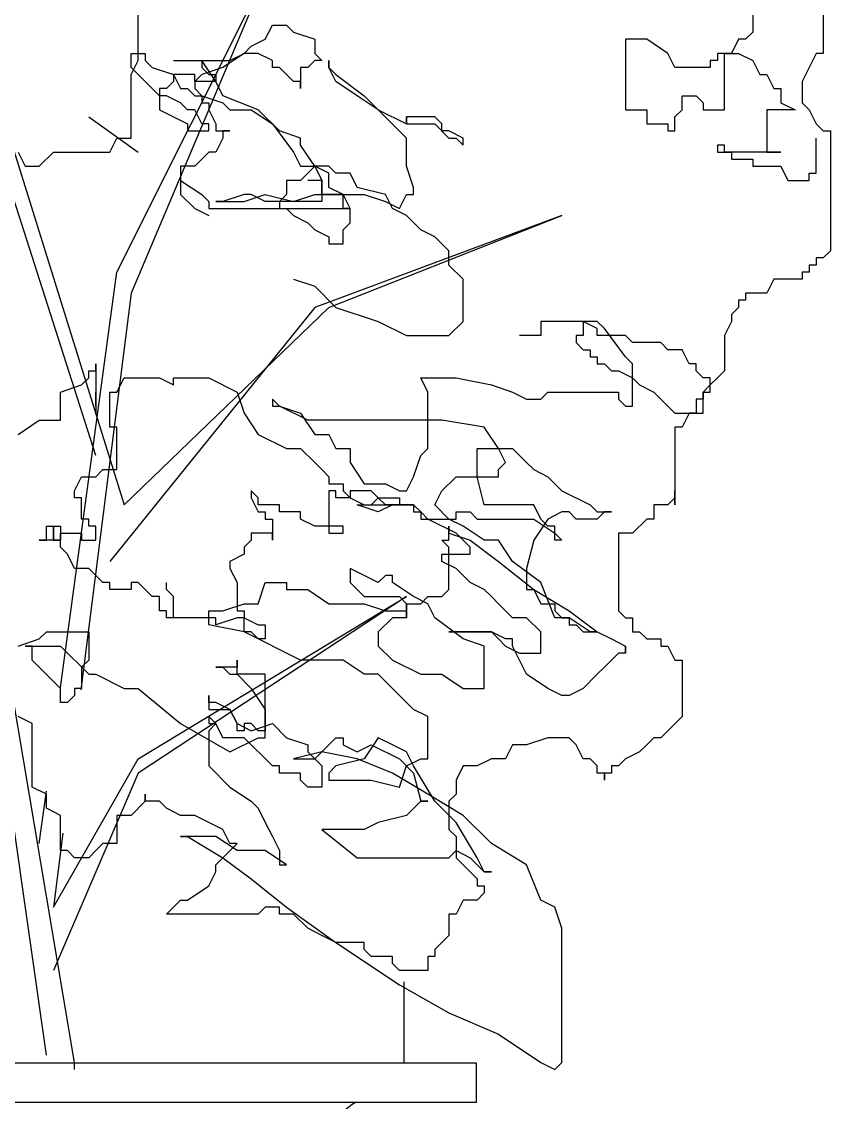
# Model space of a CAD drawing. Header units: millimetres. Extents: x 12377 to 30673, y 89761 to 101952.
# Drawn here: x 29476.3 to 29698.1, y 100050.5 to 100347.2 of the extents above; entities that cross this region are included whole.
import ezdxf

# ---------------------------------------------------------------- set-up
doc = ezdxf.new("R2010")
doc.units = ezdxf.units.MM

# ---------------------------------------------------------------- blocks, each defined once
blk = doc.blocks.new('SHRUB_E17')
for p, q in [((15.31, 356.79), (15.31, 418.77)), ((391.24, 395.53), (391.24, 360.66)), ((352.48, 383.91), (352.48, 372.29)), ((85.07, 368.41), (88.94, 376.16)), ((88.94, 376.16), (96.69, 376.16)), ((96.69, 376.16), (100.57, 372.29)), ((77.32, 364.54), (85.07, 368.41)), ((100.57, 372.29), (112.2, 368.41)), ((112.2, 368.41), (112.2, 360.66)), ((282.72, 368.41), (282.72, 329.67)), ((294.35, 368.41), (282.72, 368.41)), ((305.97, 360.66), (294.35, 368.41)), ((344.73, 368.41), (340.85, 360.66)), ((348.6, 368.41), (344.73, 368.41)), ((352.48, 372.29), (348.6, 368.41)), ((73.44, 360.66), (77.32, 364.54)), ((11.43, 360.66), (19.18, 360.66)), ((11.43, 352.91), (11.43, 360.66)), ((11.43, 349.04), (15.31, 356.79)), ((19.18, 360.66), (19.18, 356.79)), ((19.18, 356.79), (23.06, 352.91)), ((34.69, 356.79), (50.19, 356.79)), ((50.19, 356.79), (65.69, 356.79)), ((57.94, 345.17), (50.19, 356.79)), ((50.19, 356.79), (50.19, 352.91)), ((73.44, 360.66), (61.81, 352.91)), ((65.69, 356.79), (73.44, 360.66)), ((81.19, 360.66), (73.44, 360.66)), ((88.94, 356.79), (81.19, 360.66)), ((88.94, 352.91), (88.94, 356.79)), ((112.2, 356.79), (108.32, 352.91)), ((112.2, 360.66), (116.07, 356.79)), ((116.07, 356.79), (112.2, 356.79)), ((119.95, 356.79), (119.95, 352.91)), ((119.95, 352.91), (119.95, 356.79)), ((309.85, 352.91), (305.97, 360.66)), ((329.23, 356.79), (329.23, 352.91)), ((333.1, 356.79), (329.23, 356.79)), ((333.1, 360.66), (333.1, 356.79)), ((340.85, 360.66), (333.1, 360.66)), ((336.98, 360.66), (344.73, 360.66)), ((336.98, 329.67), (336.98, 360.66)), ((344.73, 360.66), (352.48, 356.79)), ((352.48, 356.79), (356.36, 349.04)), ((387.36, 360.66), (383.48, 352.91)), ((391.24, 360.66), (387.36, 360.66)), ((15.31, 349.04), (11.43, 352.91)), ((23.06, 352.91), (34.69, 349.04)), ((61.81, 352.91), (50.19, 349.04)), ((50.19, 352.91), (54.06, 349.04)), ((92.82, 352.91), (88.94, 352.91)), ((100.57, 345.17), (92.82, 352.91)), ((104.45, 352.91), (104.45, 341.29)), ((108.32, 352.91), (104.45, 352.91)), ((119.95, 352.91), (123.82, 349.04)), ((123.82, 345.17), (119.95, 352.91)), ((329.23, 352.91), (309.85, 352.91)), ((383.48, 352.91), (379.61, 345.17)), ((11.43, 314.17), (11.43, 349.04)), ((19.18, 345.17), (15.31, 349.04)), ((26.93, 337.42), (19.18, 345.17)), ((34.69, 345.17), (30.81, 341.29)), ((34.69, 349.04), (38.56, 341.29)), ((34.69, 349.04), (34.69, 345.17)), ((46.31, 349.04), (34.69, 349.04)), ((50.19, 349.04), (46.31, 345.17)), ((46.31, 345.17), (46.31, 349.04)), ((46.31, 345.17), (46.31, 341.29)), ((57.94, 345.17), (46.31, 345.17)), ((54.06, 349.04), (57.94, 349.04)), ((57.94, 349.04), (57.94, 345.17)), ((61.81, 337.42), (57.94, 345.17)), ((104.45, 345.17), (100.57, 345.17)), ((104.45, 341.29), (104.45, 345.17)), ((123.82, 349.04), (139.33, 337.42)), ((135.45, 337.42), (123.82, 345.17)), ((356.36, 349.04), (360.23, 349.04)), ((360.23, 349.04), (364.11, 341.29)), ((379.61, 345.17), (379.61, 333.54)), ((26.93, 341.29), (26.93, 329.67)), ((30.81, 341.29), (26.93, 341.29)), ((38.56, 341.29), (42.44, 341.29)), ((42.44, 341.29), (46.31, 337.42)), ((46.31, 341.29), (50.19, 337.42)), ((364.11, 341.29), (367.98, 341.29)), ((367.98, 341.29), (367.98, 333.54)), ((30.81, 337.42), (26.93, 337.42)), ((38.56, 333.54), (30.81, 337.42)), ((42.44, 329.67), (38.56, 333.54)), ((46.31, 337.42), (50.19, 337.42)), ((50.19, 337.42), (61.81, 333.54)), ((50.19, 337.42), (50.19, 333.54)), ((50.19, 333.54), (54.06, 333.54)), ((54.06, 333.54), (54.06, 329.67)), ((81.19, 329.67), (61.81, 337.42)), ((61.81, 333.54), (65.69, 329.67)), ((147.08, 329.67), (135.45, 337.42)), ((139.33, 337.42), (147.08, 329.67)), ((313.72, 337.42), (321.48, 337.42)), ((313.72, 329.67), (313.72, 337.42)), ((321.48, 337.42), (325.35, 333.54)), ((325.35, 333.54), (325.35, 329.67)), ((367.98, 333.54), (375.73, 329.67)), ((379.61, 333.54), (383.48, 329.67)), ((26.93, 329.67), (34.69, 325.8)), ((46.31, 329.67), (42.44, 329.67)), ((50.19, 321.92), (46.31, 329.67)), ((54.06, 329.67), (57.94, 321.92)), ((65.69, 329.67), (77.32, 329.67)), ((77.32, 329.67), (88.94, 321.92)), ((92.82, 318.05), (81.19, 329.67)), ((147.08, 329.67), (162.58, 321.92)), ((162.58, 314.17), (147.08, 329.67)), ((282.72, 329.67), (294.35, 329.67)), ((294.35, 329.67), (294.35, 321.92)), ((309.85, 325.8), (313.72, 329.67)), ((325.35, 329.67), (336.98, 329.67)), ((360.23, 329.67), (360.23, 306.43)), ((375.73, 329.67), (360.23, 329.67)), ((383.48, 329.67), (387.36, 321.92)), ((-11.82, 325.8), (15.31, 306.43)), ((34.69, 325.8), (42.44, 321.92)), ((42.44, 321.92), (42.44, 318.05)), ((54.06, 321.92), (50.19, 321.92)), ((54.06, 318.05), (54.06, 321.92)), ((57.94, 321.92), (57.94, 318.05)), ((88.94, 321.92), (100.57, 306.43)), ((162.58, 321.92), (162.58, 325.8)), ((162.58, 325.8), (162.58, 321.92)), ((178.08, 325.8), (162.58, 325.8)), ((162.58, 321.92), (178.08, 321.92)), ((181.96, 321.92), (178.08, 325.8)), ((178.08, 321.92), (185.83, 314.17)), ((181.96, 318.05), (181.96, 321.92)), ((294.35, 321.92), (305.97, 321.92)), ((305.97, 321.92), (305.97, 318.05)), ((309.85, 318.05), (309.85, 325.8)), ((387.36, 321.92), (391.24, 318.05)), ((42.44, 318.05), (54.06, 318.05)), ((57.94, 318.05), (65.69, 318.05)), ((61.81, 318.05), (61.81, 314.17)), ((65.69, 318.05), (61.81, 318.05)), ((104.45, 314.17), (92.82, 318.05)), ((185.83, 318.05), (181.96, 318.05)), ((193.58, 314.17), (185.83, 318.05)), ((305.97, 318.05), (309.85, 318.05)), ((391.24, 318.05), (395.11, 318.05)), ((395.11, 318.05), (395.11, 252.19)), ((-0.19, 306.43), (3.68, 314.17)), ((3.68, 314.17), (11.43, 314.17)), ((61.81, 314.17), (57.94, 306.43)), ((104.45, 310.3), (104.45, 314.17)), ((112.2, 298.68), (104.45, 310.3)), ((162.58, 298.68), (162.58, 314.17)), ((185.83, 314.17), (189.71, 314.17)), ((189.71, 314.17), (193.58, 310.3)), ((193.58, 310.3), (193.58, 314.17)), ((333.1, 310.3), (333.1, 306.43)), ((336.98, 310.3), (333.1, 310.3)), ((336.98, 306.43), (336.98, 310.3)), ((387.36, 294.8), (387.36, 314.17)), ((-50.58, 306.43), (-46.7, 298.68)), ((-38.95, 298.68), (-31.2, 306.43)), ((-31.2, 306.43), (-0.19, 306.43)), ((54.06, 306.43), (46.31, 298.68)), ((57.94, 306.43), (54.06, 306.43)), ((100.57, 306.43), (104.45, 298.68)), ((333.1, 306.43), (340.85, 306.43)), ((367.98, 306.43), (336.98, 306.43)), ((340.85, 306.43), (340.85, 302.55)), ((360.23, 306.43), (367.98, 306.43)), ((-46.7, 298.68), (-38.95, 298.68)), ((38.56, 298.68), (38.56, 283.18)), ((46.31, 298.68), (38.56, 298.68)), ((104.45, 298.68), (112.2, 298.68)), ((112.2, 298.68), (104.45, 290.93)), ((112.2, 298.68), (116.07, 290.93)), ((119.95, 294.8), (112.2, 298.68)), ((119.95, 298.68), (112.2, 298.68)), ((123.82, 294.8), (119.95, 298.68)), ((166.45, 287.06), (162.58, 298.68)), ((340.85, 302.55), (352.48, 302.55)), ((352.48, 302.55), (352.48, 298.68)), ((352.48, 298.68), (367.98, 298.68)), ((367.98, 298.68), (371.86, 290.93)), ((38.56, 290.93), (50.19, 283.18)), ((96.69, 290.93), (96.69, 283.18)), ((104.45, 290.93), (96.69, 290.93)), ((116.07, 290.93), (108.32, 290.93)), ((116.07, 290.93), (116.07, 279.31)), ((116.07, 283.18), (116.07, 290.93)), ((119.95, 287.06), (119.95, 294.8)), ((131.57, 294.8), (123.82, 294.8)), ((135.45, 287.06), (131.57, 294.8)), ((371.86, 290.93), (383.48, 290.93)), ((383.48, 294.8), (387.36, 294.8)), ((383.48, 290.93), (383.48, 294.8)), ((127.7, 283.18), (119.95, 287.06)), ((150.95, 283.18), (135.45, 287.06)), ((166.45, 283.18), (166.45, 287.06)), ((38.56, 283.18), (46.31, 275.43)), ((50.19, 283.18), (54.06, 279.31)), ((54.06, 279.31), (54.06, 275.43)), ((57.94, 279.31), (73.44, 279.31)), ((61.81, 279.31), (57.94, 279.31)), ((73.44, 283.18), (61.81, 279.31)), ((73.44, 279.31), (85.07, 283.18)), ((77.32, 283.18), (73.44, 283.18)), ((85.07, 279.31), (77.32, 283.18)), ((85.07, 283.18), (100.57, 279.31)), ((116.07, 279.31), (85.07, 279.31)), ((96.69, 283.18), (92.82, 279.31)), ((92.82, 279.31), (92.82, 275.43)), ((100.57, 279.31), (112.2, 283.18)), ((112.2, 283.18), (139.33, 283.18)), ((127.7, 283.18), (116.07, 283.18)), ((131.57, 275.43), (127.7, 283.18)), ((127.7, 275.43), (127.7, 283.18)), ((139.33, 283.18), (150.95, 279.31)), ((154.83, 275.43), (150.95, 283.18)), ((150.95, 279.31), (158.7, 275.43)), ((158.7, 275.43), (162.58, 283.18)), ((162.58, 283.18), (166.45, 283.18)), ((46.31, 275.43), (54.06, 271.56)), ((54.06, 275.43), (131.57, 275.43)), ((92.82, 275.43), (96.69, 275.43)), ((96.69, 275.43), (100.57, 271.56)), ((131.57, 275.43), (127.7, 275.43)), ((131.57, 267.69), (131.57, 275.43)), ((162.58, 271.56), (154.83, 275.43)), ((100.57, 271.56), (108.32, 267.69)), ((108.32, 267.69), (112.2, 263.81)), ((127.7, 263.81), (131.57, 267.69)), ((170.33, 263.81), (162.58, 271.56)), ((112.2, 263.81), (119.95, 259.94)), ((127.7, 256.06), (127.7, 263.81)), ((178.08, 259.94), (170.33, 263.81)), ((119.95, 259.94), (119.95, 256.06)), ((119.95, 256.06), (127.7, 256.06)), ((185.83, 252.19), (178.08, 259.94)), ((185.83, 244.44), (185.83, 252.19)), ((395.11, 252.19), (391.24, 248.31)), ((193.58, 236.69), (185.83, 244.44)), ((383.48, 244.44), (383.48, 240.57)), ((387.36, 244.44), (383.48, 244.44)), ((387.36, 248.31), (387.36, 244.44)), ((391.24, 248.31), (387.36, 248.31)), ((379.61, 240.57), (379.61, 236.69)), ((383.48, 240.57), (379.61, 240.57)), ((100.57, 236.69), (112.2, 232.82)), ((112.2, 232.82), (123.82, 221.2)), ((193.58, 213.45), (193.58, 236.69)), ((364.11, 236.69), (360.23, 228.94)), ((379.61, 236.69), (364.11, 236.69)), ((348.6, 228.94), (348.6, 225.07)), ((360.23, 228.94), (348.6, 228.94)), ((123.82, 221.2), (147.08, 213.45)), ((344.73, 221.2), (340.85, 217.32)), ((344.73, 225.07), (344.73, 221.2)), ((348.6, 225.07), (344.73, 225.07)), ((340.85, 217.32), (340.85, 213.45)), ((147.08, 213.45), (162.58, 205.7)), ((185.83, 205.7), (193.58, 213.45)), ((236.21, 213.45), (236.21, 205.7)), ((259.47, 213.45), (236.21, 213.45)), ((267.22, 209.57), (259.47, 213.45)), ((259.47, 213.45), (259.47, 205.7)), ((267.22, 213.45), (259.47, 213.45)), ((271.09, 209.57), (267.22, 213.45)), ((267.22, 205.7), (267.22, 209.57)), ((282.72, 194.08), (271.09, 209.57)), ((340.85, 213.45), (336.98, 205.7)), ((162.58, 205.7), (185.83, 205.7)), ((236.21, 205.7), (224.59, 205.7)), ((255.59, 205.7), (255.59, 201.83)), ((259.47, 205.7), (255.59, 205.7)), ((255.59, 201.83), (259.47, 197.95)), ((282.72, 205.7), (267.22, 205.7)), ((286.6, 201.83), (282.72, 205.7)), ((302.1, 201.83), (286.6, 201.83)), ((305.97, 197.95), (302.1, 201.83)), ((336.98, 205.7), (336.98, 186.33)), ((259.47, 197.95), (263.34, 197.95)), ((263.34, 197.95), (263.34, 194.08)), ((313.72, 197.95), (305.97, 197.95)), ((317.6, 190.2), (313.72, 197.95)), ((-7.95, 190.2), (-7.95, 166.96)), ((-7.95, 186.33), (-7.95, 190.2)), ((263.34, 194.08), (267.22, 194.08)), ((267.22, 194.08), (267.22, 190.2)), ((267.22, 190.2), (271.09, 190.2)), ((271.09, 190.2), (274.97, 186.33)), ((286.6, 190.2), (282.72, 194.08)), ((286.6, 166.96), (286.6, 190.2)), ((321.48, 190.2), (317.6, 190.2)), ((321.48, 186.33), (321.48, 190.2)), ((-11.82, 186.33), (-7.95, 186.33)), ((-11.82, 182.46), (-11.82, 186.33)), ((274.97, 186.33), (278.84, 186.33)), ((278.84, 186.33), (286.6, 182.46)), ((325.35, 182.46), (321.48, 186.33)), ((336.98, 186.33), (333.1, 182.46)), ((-27.32, 174.71), (-15.7, 178.58)), ((-15.7, 178.58), (-11.82, 182.46)), ((3.68, 174.71), (7.56, 182.46)), ((7.56, 182.46), (26.93, 182.46)), ((26.93, 182.46), (34.69, 178.58)), ((34.69, 182.46), (54.06, 182.46)), ((34.69, 178.58), (34.69, 182.46)), ((54.06, 182.46), (69.57, 174.71)), ((170.33, 182.46), (189.71, 182.46)), ((174.21, 174.71), (170.33, 182.46)), ((189.71, 182.46), (209.09, 178.58)), ((209.09, 178.58), (220.71, 174.71)), ((286.6, 182.46), (290.47, 178.58)), ((290.47, 178.58), (298.22, 174.71)), ((329.23, 182.46), (325.35, 182.46)), ((329.23, 178.58), (325.35, 174.71)), ((329.23, 174.71), (329.23, 182.46)), ((333.1, 182.46), (329.23, 178.58)), ((-27.32, 159.21), (-27.32, 174.71)), ((-7.95, 174.71), (-7.95, 163.09)), ((-7.95, 166.96), (-7.95, 174.71)), ((-0.19, 174.71), (3.68, 174.71)), ((-0.19, 155.34), (-0.19, 174.71)), ((69.57, 174.71), (73.44, 163.09)), ((174.21, 143.72), (174.21, 174.71)), ((220.71, 174.71), (228.46, 170.83)), ((236.21, 170.83), (240.09, 174.71)), ((240.09, 174.71), (278.84, 174.71)), ((278.84, 174.71), (278.84, 170.83)), ((298.22, 174.71), (305.97, 166.96)), ((325.35, 174.71), (329.23, 174.71)), ((325.35, 163.09), (325.35, 174.71)), ((325.35, 174.71), (325.35, 170.83)), ((88.94, 170.83), (88.94, 166.96)), ((92.82, 166.96), (88.94, 170.83)), ((88.94, 166.96), (92.82, 166.96)), ((92.82, 166.96), (104.45, 163.09)), ((108.32, 159.21), (92.82, 166.96)), ((228.46, 170.83), (236.21, 170.83)), ((278.84, 170.83), (282.72, 166.96)), ((282.72, 166.96), (286.6, 166.96)), ((305.97, 166.96), (309.85, 163.09)), ((321.48, 170.83), (321.48, 163.09)), ((325.35, 170.83), (321.48, 170.83)), ((73.44, 163.09), (81.19, 151.46)), ((104.45, 163.09), (112.2, 151.46)), ((309.85, 163.09), (325.35, 163.09)), ((317.6, 163.09), (313.72, 155.34)), ((321.48, 163.09), (317.6, 163.09)), ((-50.58, 151.46), (-38.95, 159.21)), ((-38.95, 159.21), (-27.32, 159.21)), ((3.68, 155.34), (-0.19, 155.34)), ((3.68, 132.09), (3.68, 155.34)), ((181.96, 159.21), (108.32, 159.21)), ((205.21, 155.34), (181.96, 159.21)), ((212.96, 143.72), (205.21, 155.34)), ((309.85, 155.34), (309.85, 112.72)), ((313.72, 155.34), (309.85, 155.34)), ((81.19, 151.46), (96.69, 143.72)), ((112.2, 151.46), (119.95, 151.46)), ((119.95, 151.46), (123.82, 143.72)), ((96.69, 143.72), (104.45, 143.72)), ((104.45, 143.72), (112.2, 135.97)), ((123.82, 143.72), (131.57, 143.72)), ((131.57, 143.72), (131.57, 135.97)), ((170.33, 139.84), (174.21, 143.72)), ((201.33, 143.72), (220.71, 143.72)), ((201.33, 128.22), (201.33, 143.72)), ((216.84, 135.97), (212.96, 143.72)), ((220.71, 143.72), (228.46, 135.97)), ((166.45, 128.22), (170.33, 139.84)), ((-7.95, 128.22), (-4.07, 132.09)), ((-4.07, 132.09), (3.68, 132.09)), ((112.2, 135.97), (116.07, 132.09)), ((116.07, 132.09), (119.95, 128.22)), ((131.57, 135.97), (139.33, 124.34)), ((212.96, 132.09), (216.84, 135.97)), ((212.96, 128.22), (212.96, 132.09)), ((228.46, 135.97), (232.34, 132.09)), ((232.34, 132.09), (240.09, 128.22)), ((-19.57, 120.47), (-15.7, 128.22)), ((-15.7, 128.22), (-7.95, 128.22)), ((119.95, 128.22), (119.95, 124.34)), ((162.58, 120.47), (166.45, 128.22)), ((181.96, 120.47), (189.71, 128.22)), ((189.71, 128.22), (212.96, 128.22)), ((205.21, 112.72), (201.33, 128.22)), ((240.09, 128.22), (247.84, 120.47)), ((-19.57, 116.6), (-19.57, 120.47)), ((77.32, 120.47), (77.32, 116.6)), ((81.19, 116.6), (77.32, 120.47)), ((119.95, 124.34), (127.7, 124.34)), ((119.95, 120.47), (119.95, 97.23)), ((123.82, 120.47), (119.95, 120.47)), ((123.82, 116.6), (123.82, 120.47)), ((127.7, 124.34), (127.7, 120.47)), ((127.7, 120.47), (131.57, 116.6)), ((131.57, 120.47), (131.57, 116.6)), ((143.2, 120.47), (131.57, 120.47)), ((139.33, 124.34), (150.95, 124.34)), ((147.08, 116.6), (143.2, 120.47)), ((150.95, 124.34), (158.7, 120.47)), ((158.7, 120.47), (162.58, 120.47)), ((178.08, 112.72), (181.96, 120.47)), ((247.84, 120.47), (263.34, 112.72)), ((309.85, 120.47), (309.85, 116.6)), ((309.85, 112.72), (309.85, 120.47)), ((-15.7, 116.6), (-19.57, 116.6)), ((-15.7, 104.97), (-15.7, 116.6)), ((77.32, 116.6), (81.19, 108.85)), ((81.19, 112.72), (81.19, 116.6)), ((131.57, 116.6), (123.82, 116.6)), ((131.57, 116.6), (139.33, 112.72)), ((143.2, 112.72), (147.08, 116.6)), ((147.08, 116.6), (158.7, 116.6)), ((150.95, 112.72), (147.08, 116.6)), ((158.7, 116.6), (158.7, 112.72)), ((309.85, 116.6), (305.97, 112.72)), ((92.82, 112.72), (81.19, 112.72)), ((81.19, 108.85), (85.07, 108.85)), ((85.07, 108.85), (85.07, 104.97)), ((92.82, 108.85), (92.82, 112.72)), ((104.45, 108.85), (92.82, 108.85)), ((104.45, 104.97), (104.45, 108.85)), ((135.45, 112.72), (143.2, 112.72)), ((147.08, 108.85), (135.45, 112.72)), ((139.33, 112.72), (158.7, 112.72)), ((154.83, 112.72), (147.08, 108.85)), ((158.7, 112.72), (150.95, 112.72)), ((166.45, 112.72), (154.83, 112.72)), ((158.7, 112.72), (166.45, 112.72)), ((166.45, 112.72), (166.45, 108.85)), ((170.33, 108.85), (166.45, 112.72)), ((166.45, 108.85), (170.33, 108.85)), ((170.33, 108.85), (170.33, 104.97)), ((174.21, 104.97), (170.33, 108.85)), ((185.83, 104.97), (178.08, 112.72)), ((189.71, 108.85), (197.46, 108.85)), ((189.71, 104.97), (189.71, 108.85)), ((197.46, 108.85), (201.33, 104.97)), ((232.34, 112.72), (205.21, 112.72)), ((236.21, 104.97), (232.34, 112.72)), ((247.84, 108.85), (240.09, 104.97)), ((251.72, 108.85), (247.84, 108.85)), ((255.59, 104.97), (251.72, 108.85)), ((263.34, 112.72), (267.22, 108.85)), ((271.09, 108.85), (267.22, 104.97)), ((267.22, 108.85), (274.97, 108.85)), ((274.97, 108.85), (271.09, 108.85)), ((298.22, 112.72), (298.22, 104.97)), ((305.97, 112.72), (298.22, 112.72)), ((-35.07, 101.1), (-31.2, 101.1)), ((-35.07, 93.35), (-35.07, 101.1)), ((-31.2, 101.1), (-31.2, 93.35)), ((-31.2, 101.1), (-27.32, 101.1)), ((-31.2, 93.35), (-31.2, 101.1)), ((-27.32, 101.1), (-27.32, 93.35)), ((-11.82, 104.97), (-15.7, 104.97)), ((-11.82, 101.1), (-11.82, 104.97)), ((-7.95, 101.1), (-11.82, 101.1)), ((-7.95, 93.35), (-7.95, 101.1)), ((85.07, 104.97), (88.94, 104.97)), ((88.94, 104.97), (88.94, 93.35)), ((112.2, 101.1), (104.45, 104.97)), ((127.7, 101.1), (112.2, 101.1)), ((127.7, 97.23), (127.7, 101.1)), ((170.33, 104.97), (189.71, 104.97)), ((189.71, 97.23), (174.21, 104.97)), ((193.58, 101.1), (185.83, 104.97)), ((185.83, 101.1), (185.83, 97.23)), ((185.83, 93.35), (185.83, 101.1)), ((205.21, 93.35), (193.58, 101.1)), ((201.33, 104.97), (232.34, 104.97)), ((240.09, 104.97), (232.34, 93.35)), ((232.34, 104.97), (243.96, 97.23)), ((240.09, 101.1), (236.21, 104.97)), ((243.96, 101.1), (240.09, 101.1)), ((243.96, 93.35), (243.96, 101.1)), ((267.22, 104.97), (255.59, 104.97)), ((294.35, 104.97), (286.6, 97.23)), ((298.22, 104.97), (294.35, 104.97)), ((-27.32, 97.23), (-15.7, 97.23)), ((-27.32, 93.35), (-27.32, 97.23)), ((-15.7, 97.23), (-15.7, 93.35)), ((77.32, 97.23), (77.32, 93.35)), ((88.94, 97.23), (77.32, 97.23)), ((88.94, 93.35), (88.94, 97.23)), ((119.95, 97.23), (127.7, 97.23)), ((185.83, 97.23), (197.46, 93.35)), ((193.58, 93.35), (189.71, 97.23)), ((243.96, 97.23), (247.84, 93.35)), ((278.84, 97.23), (278.84, 54.61)), ((286.6, 97.23), (278.84, 97.23)), ((-38.95, 93.35), (-35.07, 93.35)), ((-27.32, 93.35), (-38.95, 93.35)), ((-31.2, 93.35), (-27.32, 93.35)), ((-27.32, 93.35), (-31.2, 93.35)), ((-27.32, 89.48), (-27.32, 93.35)), ((-23.45, 85.6), (-27.32, 89.48)), ((-15.7, 93.35), (-7.95, 93.35)), ((77.32, 93.35), (73.44, 89.48)), ((73.44, 89.48), (73.44, 85.6)), ((181.96, 93.35), (185.83, 93.35)), ((185.83, 89.48), (181.96, 93.35)), ((185.83, 66.23), (185.83, 89.48)), ((197.46, 89.48), (193.58, 93.35)), ((197.46, 93.35), (212.96, 81.73)), ((197.46, 85.6), (197.46, 89.48)), ((212.96, 93.35), (205.21, 93.35)), ((220.71, 81.73), (212.96, 93.35)), ((232.34, 93.35), (228.46, 77.86)), ((247.84, 93.35), (243.96, 93.35)), ((-19.57, 77.86), (-23.45, 85.6)), ((73.44, 85.6), (65.69, 81.73)), ((181.96, 85.6), (197.46, 85.6)), ((181.96, 81.73), (181.96, 85.6)), ((-11.82, 77.86), (-19.57, 77.86)), ((-4.07, 70.11), (-11.82, 77.86)), ((65.69, 81.73), (65.69, 77.86)), ((65.69, 77.86), (69.57, 70.11)), ((131.57, 77.86), (131.57, 70.11)), ((147.08, 70.11), (131.57, 77.86)), ((189.71, 77.86), (181.96, 81.73)), ((197.46, 70.11), (189.71, 77.86)), ((212.96, 81.73), (232.34, 66.23)), ((236.21, 70.11), (220.71, 81.73)), ((228.46, 77.86), (228.46, 66.23)), ((150.95, 73.98), (147.08, 70.11)), ((154.83, 73.98), (150.95, 73.98)), ((154.83, 70.11), (154.83, 73.98)), ((-0.19, 70.11), (-4.07, 70.11)), ((-0.19, 66.23), (-0.19, 70.11)), ((11.43, 66.23), (-0.19, 66.23)), ((11.43, 70.11), (11.43, 66.23)), ((15.31, 70.11), (11.43, 70.11)), ((19.18, 66.23), (15.31, 70.11)), ((23.06, 62.36), (19.18, 66.23)), ((30.81, 66.23), (30.81, 70.11)), ((34.69, 62.36), (30.81, 66.23)), ((69.57, 70.11), (69.57, 54.61)), ((81.19, 58.49), (85.07, 70.11)), ((85.07, 70.11), (96.69, 70.11)), ((96.69, 70.11), (96.69, 66.23)), ((96.69, 66.23), (108.32, 66.23)), ((108.32, 66.23), (119.95, 58.49)), ((131.57, 70.11), (139.33, 62.36)), ((166.45, 62.36), (154.83, 70.11)), ((181.96, 62.36), (185.83, 66.23)), ((205.21, 66.23), (197.46, 70.11)), ((209.09, 62.36), (205.21, 66.23)), ((228.46, 66.23), (232.34, 66.23)), ((232.34, 66.23), (236.21, 58.49)), ((232.34, 66.23), (251.72, 54.61)), ((243.96, 50.74), (236.21, 70.11)), ((26.93, 62.36), (23.06, 62.36)), ((26.93, 54.61), (26.93, 62.36)), ((34.69, 50.74), (34.69, 62.36)), ((139.33, 62.36), (158.7, 62.36)), ((158.7, 62.36), (162.58, 58.49)), ((174.21, 58.49), (166.45, 62.36)), ((170.33, 58.49), (174.21, 62.36)), ((174.21, 62.36), (181.96, 62.36)), ((212.96, 58.49), (209.09, 62.36)), ((30.81, 54.61), (26.93, 54.61)), ((30.81, 50.74), (30.81, 54.61)), ((54.06, 54.61), (61.81, 54.61)), ((54.06, 46.86), (54.06, 54.61)), ((61.81, 54.61), (73.44, 58.49)), ((69.57, 54.61), (73.44, 54.61)), ((73.44, 58.49), (81.19, 58.49)), ((73.44, 54.61), (73.44, 50.74)), ((119.95, 58.49), (139.33, 58.49)), ((139.33, 58.49), (150.95, 54.61)), ((150.95, 54.61), (162.58, 54.61)), ((162.58, 58.49), (170.33, 58.49)), ((162.58, 58.49), (162.58, 50.74)), ((162.58, 50.74), (162.58, 58.49)), ((162.58, 54.61), (162.58, 50.74)), ((178.08, 50.74), (174.21, 58.49)), ((220.71, 50.74), (212.96, 58.49)), ((236.21, 58.49), (243.96, 58.49)), ((243.96, 58.49), (243.96, 54.61)), ((243.96, 54.61), (247.84, 50.74)), ((251.72, 54.61), (267.22, 42.99)), ((278.84, 54.61), (282.72, 50.74)), ((34.69, 50.74), (30.81, 50.74)), ((57.94, 50.74), (34.69, 50.74)), ((57.94, 46.86), (57.94, 50.74)), ((69.57, 50.74), (57.94, 46.86)), ((73.44, 50.74), (69.57, 50.74)), ((73.44, 42.99), (73.44, 50.74)), ((73.44, 50.74), (81.19, 46.86)), ((154.83, 50.74), (147.08, 42.99)), ((162.58, 50.74), (154.83, 50.74)), ((193.58, 39.12), (178.08, 50.74)), ((228.46, 50.74), (220.71, 50.74)), ((236.21, 42.99), (228.46, 50.74)), ((251.72, 50.74), (243.96, 50.74)), ((247.84, 50.74), (251.72, 50.74)), ((263.34, 42.99), (251.72, 50.74)), ((251.72, 50.74), (251.72, 46.86)), ((282.72, 50.74), (286.6, 50.74)), ((286.6, 50.74), (286.6, 42.99)), ((-38.95, 39.12), (-35.07, 42.99)), ((-35.07, 42.99), (-11.82, 42.99)), ((-11.82, 42.99), (-11.82, 27.49)), ((73.44, 42.99), (54.06, 46.86)), ((104.45, 27.49), (73.44, 42.99)), ((77.32, 42.99), (73.44, 42.99)), ((81.19, 39.12), (77.32, 42.99)), ((81.19, 46.86), (85.07, 46.86)), ((85.07, 46.86), (85.07, 39.12)), ((147.08, 42.99), (147.08, 35.24)), ((185.83, 42.99), (209.09, 42.99)), ((209.09, 42.99), (185.83, 42.99)), ((209.09, 42.99), (212.96, 39.12)), ((216.84, 39.12), (209.09, 42.99)), ((236.21, 31.37), (236.21, 42.99)), ((251.72, 46.86), (255.59, 46.86)), ((255.59, 46.86), (259.47, 42.99)), ((259.47, 42.99), (267.22, 42.99)), ((267.22, 42.99), (263.34, 42.99)), ((267.22, 42.99), (274.97, 39.12)), ((286.6, 42.99), (290.47, 42.99)), ((290.47, 42.99), (294.35, 39.12)), ((-50.58, 35.24), (-38.95, 39.12)), ((85.07, 39.12), (81.19, 39.12)), ((205.21, 35.24), (193.58, 39.12)), ((212.96, 39.12), (216.84, 35.24)), ((220.71, 39.12), (216.84, 39.12)), ((220.71, 35.24), (220.71, 39.12)), ((274.97, 39.12), (282.72, 35.24)), ((294.35, 39.12), (302.1, 39.12)), ((302.1, 39.12), (302.1, 35.24)), ((-46.7, 35.24), (-27.32, 35.24)), ((-42.82, 35.24), (-46.7, 35.24)), ((-42.82, 27.49), (-42.82, 35.24)), ((-27.32, 35.24), (-11.82, 19.74)), ((147.08, 35.24), (154.83, 27.49)), ((205.21, 12), (205.21, 35.24)), ((216.84, 35.24), (224.59, 31.37)), ((228.46, 19.74), (220.71, 35.24)), ((224.59, 31.37), (236.21, 31.37)), ((278.84, 31.37), (271.09, 23.62)), ((282.72, 31.37), (278.84, 31.37)), ((282.72, 35.24), (282.72, 31.37)), ((282.72, 31.37), (282.72, 35.24)), ((282.72, 35.24), (282.72, 31.37)), ((302.1, 35.24), (305.97, 35.24)), ((305.97, 35.24), (309.85, 27.49)), ((-27.32, 12), (-42.82, 27.49)), ((-11.82, 27.49), (-15.7, 23.62)), ((69.57, 27.49), (69.57, 23.62)), ((69.57, 19.74), (69.57, 27.49)), ((127.7, 27.49), (104.45, 27.49)), ((139.33, 19.74), (127.7, 27.49)), ((154.83, 27.49), (170.33, 19.74)), ((309.85, 27.49), (313.72, 27.49)), ((313.72, 27.49), (313.72, -3.5)), ((-15.7, 23.62), (-15.7, 12)), ((-11.82, 19.74), (-7.95, 19.74)), ((-7.95, 19.74), (7.56, 12)), ((57.94, 23.62), (61.81, 23.62)), ((69.57, 23.62), (57.94, 23.62)), ((61.81, 23.62), (65.69, 19.74)), ((65.69, 19.74), (69.57, 19.74)), ((69.57, 19.74), (77.32, 12)), ((85.07, 19.74), (69.57, 19.74)), ((85.07, -15.12), (85.07, 19.74)), ((147.08, 19.74), (139.33, 19.74)), ((154.83, 12), (147.08, 19.74)), ((170.33, 19.74), (181.96, 19.74)), ((181.96, 19.74), (193.58, 12)), ((240.09, 12), (228.46, 19.74)), ((267.22, 19.74), (259.47, 12)), ((271.09, 23.62), (267.22, 19.74)), ((-27.32, 4.25), (-27.32, 12)), ((-19.57, 12), (-19.57, 8.12)), ((-15.7, 12), (-19.57, 12)), ((7.56, 12), (15.31, 12)), ((15.31, 12), (38.56, -7.37)), ((77.32, 12), (85.07, 0.37)), ((162.58, 4.25), (154.83, 12)), ((193.58, 12), (205.21, 12)), ((247.84, 8.12), (240.09, 12)), ((259.47, 12), (251.72, 8.12)), ((-19.57, 8.12), (-23.45, 4.25)), ((54.06, 8.12), (54.06, 0.37)), ((54.06, 4.25), (54.06, 8.12)), ((251.72, 8.12), (247.84, 8.12)), ((-23.45, 4.25), (-27.32, 4.25)), ((57.94, 4.25), (54.06, 4.25)), ((54.06, 0.37), (65.69, 0.37)), ((65.69, 0.37), (57.94, 4.25)), ((65.69, 0.37), (69.57, -7.37)), ((69.57, -7.37), (65.69, 0.37)), ((85.07, 0.37), (85.07, -11.25)), ((166.45, 0.37), (162.58, 4.25)), ((174.21, -3.5), (166.45, 0.37)), ((-42.82, -7.37), (-50.58, -3.5)), ((54.06, -3.5), (54.06, -7.37)), ((57.94, -7.37), (54.06, -3.5)), ((174.21, -26.74), (174.21, -3.5)), ((313.72, -3.5), (305.97, -11.25)), ((-42.82, -42.24), (-42.82, -7.37)), ((38.56, -7.37), (65.69, -22.87)), ((57.94, -7.37), (54.06, -11.25)), ((54.06, -7.37), (57.94, -7.37)), ((54.06, -11.25), (54.06, -30.62)), ((61.81, -15.12), (57.94, -7.37)), ((69.57, -7.37), (77.32, -11.25)), ((69.57, -11.25), (69.57, -7.37)), ((73.44, -11.25), (69.57, -11.25)), ((73.44, -7.37), (73.44, -11.25)), ((77.32, -7.37), (73.44, -7.37)), ((77.32, -11.25), (88.94, -7.37)), ((81.19, -11.25), (77.32, -7.37)), ((85.07, -11.25), (81.19, -11.25)), ((88.94, -7.37), (96.69, -15.12)), ((305.97, -11.25), (302.1, -15.12)), ((73.44, -15.12), (61.81, -15.12)), ((65.69, -22.87), (81.19, -15.12)), ((88.94, -30.62), (73.44, -15.12)), ((81.19, -15.12), (85.07, -15.12)), ((96.69, -15.12), (108.32, -19)), ((116.07, -22.87), (123.82, -15.12)), ((123.82, -15.12), (127.7, -15.12)), ((127.7, -15.12), (127.7, -19)), ((147.08, -15.12), (139.33, -26.74)), ((154.83, -19), (147.08, -15.12)), ((240.09, -15.12), (228.46, -19)), ((251.72, -15.12), (240.09, -15.12)), ((255.59, -19), (251.72, -15.12)), ((298.22, -15.12), (294.35, -19)), ((302.1, -15.12), (298.22, -15.12)), ((116.07, -22.87), (100.57, -26.74)), ((108.32, -19), (108.32, -22.87)), ((108.32, -22.87), (116.07, -30.62)), ((112.2, -26.74), (116.07, -22.87)), ((135.45, -26.74), (116.07, -22.87)), ((127.7, -19), (135.45, -22.87)), ((135.45, -22.87), (143.2, -19)), ((143.2, -19), (158.7, -26.74)), ((162.58, -22.87), (154.83, -19)), ((166.45, -30.62), (162.58, -22.87)), ((220.71, -19), (216.84, -26.74)), ((228.46, -19), (220.71, -19)), ((259.47, -26.74), (255.59, -19)), ((290.47, -22.87), (282.72, -26.74)), ((294.35, -19), (290.47, -22.87)), ((100.57, -26.74), (112.2, -26.74)), ((139.33, -26.74), (123.82, -30.62)), ((154.83, -34.49), (135.45, -26.74)), ((158.7, -26.74), (166.45, -34.49)), ((162.58, -30.62), (170.33, -26.74)), ((170.33, -26.74), (174.21, -26.74)), ((209.09, -26.74), (201.33, -30.62)), ((216.84, -26.74), (209.09, -26.74)), ((263.34, -26.74), (259.47, -26.74)), ((267.22, -30.62), (263.34, -26.74)), ((282.72, -26.74), (278.84, -30.62)), ((54.06, -30.62), (65.69, -42.24)), ((92.82, -30.62), (88.94, -30.62)), ((92.82, -34.49), (92.82, -30.62)), ((104.45, -34.49), (92.82, -34.49)), ((104.45, -38.37), (104.45, -34.49)), ((116.07, -30.62), (116.07, -42.24)), ((123.82, -30.62), (119.95, -34.49)), ((119.95, -34.49), (119.95, -38.37)), ((174.21, -46.11), (154.83, -34.49)), ((158.7, -42.24), (162.58, -30.62)), ((178.08, -49.99), (166.45, -30.62)), ((166.45, -34.49), (170.33, -49.99)), ((193.58, -30.62), (189.71, -38.37)), ((201.33, -30.62), (193.58, -30.62)), ((267.22, -34.49), (267.22, -30.62)), ((271.09, -34.49), (267.22, -34.49)), ((271.09, -38.37), (271.09, -34.49)), ((271.09, -34.49), (271.09, -38.37)), ((274.97, -34.49), (271.09, -34.49)), ((274.97, -30.62), (274.97, -34.49)), ((278.84, -30.62), (274.97, -30.62)), ((108.32, -42.24), (104.45, -38.37)), ((119.95, -38.37), (143.2, -38.37)), ((143.2, -38.37), (158.7, -42.24)), ((189.71, -38.37), (189.71, -46.11)), ((-35.07, -46.11), (-42.82, -42.24)), ((-35.07, -53.86), (-35.07, -46.11)), ((19.18, -46.11), (19.18, -49.99)), ((19.18, -49.99), (19.18, -46.11)), ((65.69, -42.24), (77.32, -49.99)), ((116.07, -42.24), (108.32, -42.24)), ((193.58, -57.74), (174.21, -46.11)), ((189.71, -46.11), (185.83, -49.99)), ((19.18, -49.99), (11.43, -57.74)), ((26.93, -49.99), (19.18, -49.99)), ((30.81, -53.86), (26.93, -49.99)), ((77.32, -49.99), (81.19, -53.86)), ((170.33, -49.99), (162.58, -57.74)), ((174.21, -49.99), (170.33, -49.99)), ((170.33, -49.99), (174.21, -49.99)), ((189.71, -61.61), (178.08, -49.99)), ((185.83, -49.99), (185.83, -65.48)), ((-27.32, -57.74), (-35.07, -53.86)), ((-27.32, -77.11), (-27.32, -57.74)), ((3.68, -57.74), (3.68, -73.23)), ((11.43, -57.74), (3.68, -57.74)), ((38.56, -57.74), (30.81, -53.86)), ((46.31, -57.74), (38.56, -57.74)), ((61.81, -65.48), (46.31, -57.74)), ((81.19, -53.86), (85.07, -61.61)), ((162.58, -57.74), (147.08, -61.61)), ((209.09, -73.23), (193.58, -57.74)), ((85.07, -61.61), (88.94, -69.36)), ((147.08, -61.61), (139.33, -65.48)), ((201.33, -80.98), (189.71, -61.61)), ((38.56, -69.36), (42.44, -69.36)), ((57.94, -69.36), (38.56, -69.36)), ((42.44, -69.36), (61.81, -80.98)), ((69.57, -77.11), (57.94, -69.36)), ((65.69, -73.23), (61.81, -65.48)), ((88.94, -69.36), (92.82, -77.11)), ((116.07, -65.48), (135.45, -80.98)), ((139.33, -65.48), (116.07, -65.48)), ((185.83, -65.48), (189.71, -69.36)), ((189.71, -69.36), (189.71, -80.98)), ((-23.45, -77.11), (-27.32, -77.11)), ((-19.57, -80.98), (-23.45, -77.11)), ((-7.95, -77.11), (-11.82, -80.98)), ((-4.07, -73.23), (-7.95, -77.11)), ((3.68, -73.23), (-4.07, -73.23)), ((61.81, -80.98), (69.57, -73.23)), ((69.57, -73.23), (65.69, -73.23)), ((85.07, -77.11), (69.57, -77.11)), ((96.69, -84.86), (85.07, -77.11)), ((92.82, -77.11), (92.82, -84.86)), ((185.83, -80.98), (189.71, -77.11)), ((189.71, -77.11), (197.46, -80.98)), ((228.46, -84.86), (209.09, -73.23)), ((-11.82, -80.98), (-19.57, -80.98)), ((57.94, -84.86), (61.81, -80.98)), ((61.81, -80.98), (77.32, -92.6)), ((135.45, -80.98), (185.83, -80.98)), ((189.71, -80.98), (193.58, -84.86)), ((197.46, -80.98), (205.21, -88.73)), ((205.21, -88.73), (201.33, -80.98)), ((54.06, -96.48), (57.94, -88.73)), ((57.94, -88.73), (57.94, -84.86)), ((92.82, -84.86), (96.69, -84.86)), ((193.58, -84.86), (197.46, -88.73)), ((197.46, -88.73), (201.33, -92.6)), ((209.09, -88.73), (205.21, -88.73)), ((205.21, -88.73), (209.09, -88.73)), ((236.21, -104.23), (228.46, -84.86)), ((77.32, -92.6), (96.69, -108.1)), ((201.33, -92.6), (201.33, -96.48)), ((42.44, -104.23), (54.06, -96.48)), ((201.33, -96.48), (205.21, -96.48)), ((205.21, -100.35), (201.33, -104.23)), ((205.21, -96.48), (205.21, -100.35)), ((30.81, -111.97), (38.56, -104.23)), ((38.56, -104.23), (42.44, -104.23)), ((193.58, -104.23), (189.71, -111.97)), ((201.33, -104.23), (193.58, -104.23)), ((243.96, -108.1), (236.21, -104.23)), ((81.19, -111.97), (30.81, -111.97)), ((85.07, -108.1), (81.19, -111.97)), ((92.82, -108.1), (85.07, -108.1)), ((92.82, -111.97), (92.82, -108.1)), ((100.57, -111.97), (92.82, -111.97)), ((96.69, -108.1), (123.82, -127.47)), ((108.32, -119.72), (100.57, -111.97)), ((185.83, -111.97), (185.83, -123.6)), ((189.71, -111.97), (185.83, -111.97)), ((247.84, -119.72), (243.96, -108.1)), ((116.07, -123.6), (108.32, -119.72)), ((123.82, -127.47), (116.07, -123.6)), ((185.83, -123.6), (178.08, -131.34)), ((247.84, -193.33), (247.84, -119.72)), ((123.82, -127.47), (158.7, -150.71)), ((139.33, -127.47), (123.82, -127.47)), ((139.33, -131.34), (139.33, -127.47)), ((143.2, -135.22), (139.33, -131.34)), ((154.83, -135.22), (143.2, -135.22)), ((154.83, -139.09), (154.83, -135.22)), ((174.21, -135.22), (174.21, -142.97)), ((178.08, -135.22), (174.21, -135.22)), ((178.08, -131.34), (178.08, -135.22)), ((158.7, -142.97), (154.83, -139.09)), ((174.21, -142.97), (158.7, -142.97)), ((158.7, -150.71), (185.83, -166.21)), ((185.83, -166.21), (212.96, -177.83)), ((212.96, -177.83), (236.21, -193.33)), ((236.21, -193.33), (243.96, -197.2)), ((243.96, -197.2), (247.84, -193.33))]:
    blk.add_line(p, q)
for points in [[(-27.3, 12.55), (3.68, 240.57), (85.07, 403.28), (85.07, 403.28), (11.43, 228.94), (-16.12, 11.11)], [(-7.95, 139.84), (-73.83, 345.17), (-118.26, 392.44)], [(-110.56, 392.16), (-66.08, 349.04), (-66.08, 349.04), (7.56, 112.72), (119.95, 221.2), (247.84, 271.56), (112.2, 221.2), (-0.19, 81.73)], [(-35.07, -189.46), (-73.83, 81.73), (-151.34, 228.94)], [(-19.57, -197.2), (-19.57, -193.33), (-66.08, 81.73), (-66.08, 85.6), (-143.59, 213.45)], [(-26.05, -67.43), (-31.2, -108.1), (15.31, -26.74), (15.31, -26.74), (162.58, 62.36), (15.31, -34.49), (-31.2, -142.97)], [(-38.95, -73.23), (-35.03, -44.36)], [(161.23, -193.66), (161.23, -149.08)]]:
    blk.add_lwpolyline(points)
blk.add_lwpolyline([(-232.5, -215.31), (-232.5, -193.66), (200.76, -193.66), (200.76, -215.31)], close=True)
blk.add_lwpolyline([(134.55, -215.31, 0.691878), (142.48, -266.57, -0.198285), (249.75, -339.67, -0.132526), (205.87, -559, -0.169431), (132.73, -668.67, 0.23969), (107.8, -719.84)], format="xyb")
blk = doc.blocks.new('A$C16FB21C8')
at = {"xscale": 0.5, "yscale": 0.5, "zscale": 0.5}
blk.add_blockref('SHRUB_E17', (211.31, 369.67), dxfattribs=at)
blk.add_blockref('SHRUB_E17', (211.31, 369.67), dxfattribs=at)

msp = doc.modelspace()

# ---------------------------------------------------------------- block references
msp.add_blockref('A$C16FB21C8', (29289.27, 99788.45))

doc.saveas('drawing.dxf')
